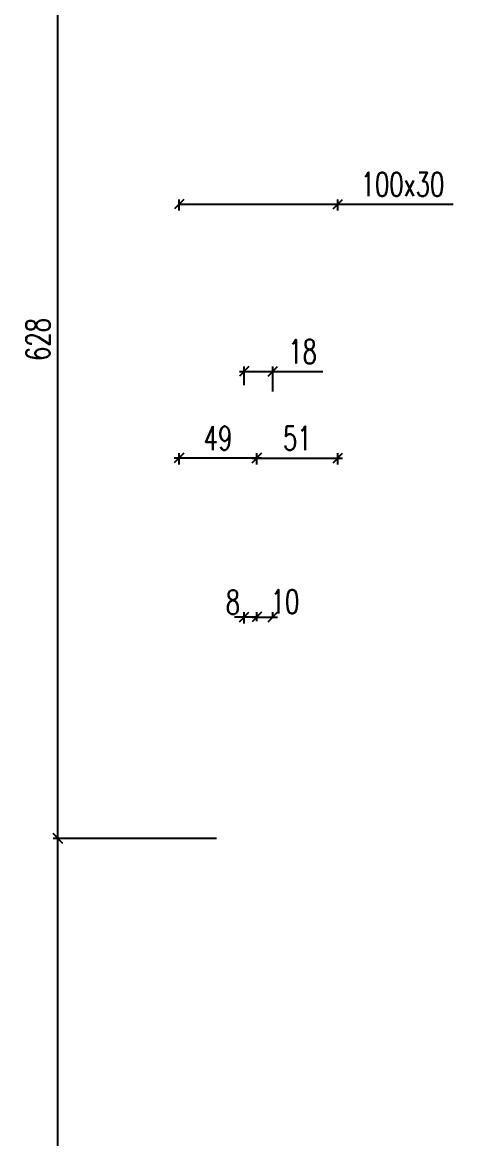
# Model space of a CAD drawing. Extents: x 307 to 786, y -197 to -94.
# Drawn here: x 395.49 to 398.22, y -112.31 to -105.28 of the extents above; entities that cross this region are included whole.
import ezdxf

# ---------------------------------------------------------------- set-up
doc = ezdxf.new("R2010")
doc.units = 0
doc.header["$LTSCALE"] = 0.5
doc.header["$MEASUREMENT"] = 0
doc.layers.get('DEFPOINTS').update_dxf_attribs({"linetype": 'CONTINUOUS'})
doc.layers.add('COTATION', color=7, linetype='CONTINUOUS')
doc.styles.add('ROMANS8', font='romans.shx', dxfattribs={"width": 0.7})
doc.dimstyles.new('COT50 cm', dxfattribs={"dimtxt": 0.15, "dimasz": 0.06, "dimexe": 0.03, "dimexo": 0.1, "dimgap": 0.05, "dimtad": 1, "dimdec": 0, "dimlfac": 100, "dimzin": 0, "dimdsep": 46, "dimtxsty": 'ROMANS8', "dimblk1": 'OBLIQUE', "dimblk2": 'OBLIQUE', "dimsah": 1, "dimcen": 0.03, "dimdle": 0.03, "dimclrt": 1, "dimadec": 0, "dimazin": 0, "dimtfac": 1, "dimtdec": 0, "dimtmove": 0, "dimatfit": 3, "dimfxl": 1, "dimfxlon": 1, "dimtolj": 1, "dimtzin": 0, "dimlwd": -1, "dimlwe": -1, "dimarcsym": 0})

# ---------------------------------------------------------------- blocks, each defined once
blk = doc.blocks.new('_Oblique')
at = {"layer": 'COTATION', "color": 0, "lineweight": -2}
blk.add_line((-0.5, -0.5), (0.5, 0.5), dxfattribs=at)
blk = doc.blocks.new('*D69')
at = {"layer": 'COTATION', "color": 0, "transparency": 16777216}
for p, q in [((395.716, -116.2375), (395.716, -110.3875)), ((396.716, -110.4175), (395.686, -110.4175)), ((396.716, -116.2075), (395.686, -116.2075))]:
    blk.add_line(p, q, dxfattribs=at)
at = {"layer": 'DEFPOINTS', "color": 0, "transparency": 16777216}
for p in [(395.716, -110.4175), (396.8899, -110.4175), (396.8899, -116.2075)]:
    blk.add_point(p, dxfattribs=at)
at = {"layer": 'COTATION', "color": 0, "transparency": 16777216, "xscale": 0.06, "yscale": 0.06, "zscale": 0.06}
for p, rotation in [((395.716, -110.4175), 90), ((395.716, -116.2075), 270)]:
    blk.add_blockref('_Oblique', p, dxfattribs=dict(at, rotation=rotation))
at = {"layer": 'COTATION', "color": 1, "transparency": 16777216, "insert": (395.591, -113.3125), "char_height": 0.15, "attachment_point": 5, "rotation": 90, "style": 'ROMANS8'}
blk.add_mtext('\\A1;579', dxfattribs=at)
blk = doc.blocks.new('*D70')
at = {"layer": 'COTATION', "color": 0, "transparency": 16777216}
for p, q in [((396.1692, -104.1346), (395.686, -104.1346)), ((395.716, -110.4475), (395.716, -104.1046)), ((396.716, -110.4175), (395.686, -110.4175))]:
    blk.add_line(p, q, dxfattribs=at)
at = {"layer": 'DEFPOINTS', "color": 0, "transparency": 16777216}
for p in [(395.716, -104.1346), (396.2692, -104.1346), (396.8899, -110.4175)]:
    blk.add_point(p, dxfattribs=at)
at = {"layer": 'COTATION', "color": 0, "transparency": 16777216, "xscale": 0.06, "yscale": 0.06, "zscale": 0.06}
for p, rotation in [((395.716, -104.1346), 90), ((395.716, -110.4175), 270)]:
    blk.add_blockref('_Oblique', p, dxfattribs=dict(at, rotation=rotation))
at = {"layer": 'COTATION', "color": 1, "transparency": 16777216, "insert": (395.591, -107.2761), "char_height": 0.15, "attachment_point": 5, "rotation": 90, "style": 'ROMANS8'}
blk.add_mtext('\\A1;628', dxfattribs=at)
blk = doc.blocks.new('*D259')
at = {"layer": 'COTATION', "color": 0, "transparency": 16777216}
for p, q in [((396.8899, -107.5638), (396.8899, -107.4474)), ((397.0699, -107.6035), (397.0699, -107.4474)), ((396.8599, -107.4774), (397.0699, -107.4774)), ((397.0699, -107.4774), (397.3849, -107.4774))]:
    blk.add_line(p, q, dxfattribs=at)
at = {"layer": 'DEFPOINTS', "color": 0, "transparency": 16777216}
for p in [(397.0699, -107.4774), (396.8899, -107.6638), (397.0699, -107.7035)]:
    blk.add_point(p, dxfattribs=at)
at = {"layer": 'COTATION', "color": 0, "transparency": 16777216, "xscale": 0.06, "yscale": 0.06, "zscale": 0.06, "rotation": 180}
blk.add_blockref('_Oblique', (396.8899, -107.4774), dxfattribs=at)
at = {"layer": 'COTATION', "color": 0, "transparency": 16777216, "xscale": 0.06, "yscale": 0.06, "zscale": 0.06}
blk.add_blockref('_Oblique', (397.0699, -107.4774), dxfattribs=at)
at = {"layer": 'COTATION', "color": 1, "transparency": 16777216, "insert": (397.2574, -107.3524), "char_height": 0.15, "attachment_point": 5, "style": 'ROMANS8'}
blk.add_mtext('\\A1;18', dxfattribs=at)
blk = doc.blocks.new('*D269')
at = {"layer": 'COTATION', "color": 0, "transparency": 16777216}
for p, q in [((396.8899, -109.0651), (396.8899, -108.9936)), ((396.9699, -109.0498), (396.9699, -108.9936)), ((396.8899, -109.0236), (396.8299, -109.0236)), ((396.9699, -109.0236), (396.8899, -109.0236)), ((396.9699, -109.0236), (397.0299, -109.0236))]:
    blk.add_line(p, q, dxfattribs=at)
at = {"layer": 'DEFPOINTS', "color": 0, "transparency": 16777216}
for p in [(396.8899, -109.0236), (396.8899, -109.1651), (396.9699, -109.1498)]:
    blk.add_point(p, dxfattribs=at)
at = {"layer": 'COTATION', "color": 0, "transparency": 16777216, "xscale": 0.06, "yscale": 0.06, "zscale": 0.06}
blk.add_blockref('_Oblique', (396.8899, -109.0236), dxfattribs=at)
at = {"layer": 'COTATION', "color": 0, "transparency": 16777216, "xscale": 0.06, "yscale": 0.06, "zscale": 0.06, "rotation": 180}
blk.add_blockref('_Oblique', (396.9699, -109.0236), dxfattribs=at)
at = {"layer": 'COTATION', "color": 1, "transparency": 16777216, "insert": (396.8189, -108.93), "char_height": 0.15, "attachment_point": 5, "style": 'ROMANS8'}
blk.add_mtext('\\A1;8', dxfattribs=at)
blk = doc.blocks.new('*D270')
at = {"layer": 'COTATION', "color": 0, "transparency": 16777216}
for p, q in [((396.9699, -109.0498), (396.9699, -108.9936)), ((397.07, -109.0236), (397.07, -108.9936)), ((396.9399, -109.0236), (397.1, -109.0236))]:
    blk.add_line(p, q, dxfattribs=at)
at = {"layer": 'DEFPOINTS', "color": 0, "transparency": 16777216}
for p in [(397.07, -109.0236), (397.07, -109.0973), (396.9699, -109.1498)]:
    blk.add_point(p, dxfattribs=at)
at = {"layer": 'COTATION', "color": 0, "transparency": 16777216, "xscale": 0.06, "yscale": 0.06, "zscale": 0.06, "rotation": 180}
blk.add_blockref('_Oblique', (396.9699, -109.0236), dxfattribs=at)
at = {"layer": 'COTATION', "color": 0, "transparency": 16777216, "xscale": 0.06, "yscale": 0.06, "zscale": 0.06}
blk.add_blockref('_Oblique', (397.07, -109.0236), dxfattribs=at)
at = {"layer": 'COTATION', "color": 1, "transparency": 16777216, "insert": (397.147, -108.9272), "char_height": 0.15, "attachment_point": 5, "style": 'ROMANS8'}
blk.add_mtext('\\A1;10', dxfattribs=at)
blk = doc.blocks.new('*D428')
at = {"layer": 'COTATION', "color": 0, "transparency": 16777216}
for p, q in [((396.48, -106.4645), (396.48, -106.3945)), ((397.48, -106.4645), (397.48, -106.3945)), ((396.48, -106.4245), (397.51, -106.4245)), ((397.48, -106.4245), (398.2071, -106.4245))]:
    blk.add_line(p, q, dxfattribs=at)
at = {"layer": 'DEFPOINTS', "color": 0, "transparency": 16777216}
for p in [(396.48, -106.4245), (397.48, -106.7563), (396.48, -106.7809)]:
    blk.add_point(p, dxfattribs=at)
at = {"layer": 'COTATION', "color": 0, "transparency": 16777216, "xscale": 0.06, "yscale": 0.06, "zscale": 0.06, "rotation": 180}
blk.add_blockref('_Oblique', (396.48, -106.4245), dxfattribs=at)
at = {"layer": 'COTATION', "color": 0, "transparency": 16777216, "xscale": 0.06, "yscale": 0.06, "zscale": 0.06}
blk.add_blockref('_Oblique', (397.48, -106.4245), dxfattribs=at)
at = {"layer": 'COTATION', "color": 1, "transparency": 16777216, "insert": (397.8871, -106.2995), "char_height": 0.15, "attachment_point": 5, "style": 'ROMANS8'}
blk.add_mtext('\\A1;100x30', dxfattribs=at)
blk = doc.blocks.new('*D429')
at = {"layer": 'COTATION', "color": 0, "transparency": 16777216}
for p, q in [((396.9997, -108.0228), (396.4499, -108.0228)), ((396.4799, -108.0628), (396.4799, -107.9928)), ((396.9697, -108.0628), (396.9697, -107.9928))]:
    blk.add_line(p, q, dxfattribs=at)
at = {"layer": 'DEFPOINTS', "color": 0, "transparency": 16777216}
for p in [(396.4799, -108.0228), (396.9697, -108.1653), (396.4799, -108.3347)]:
    blk.add_point(p, dxfattribs=at)
at = {"layer": 'COTATION', "color": 0, "transparency": 16777216, "xscale": 0.06, "yscale": 0.06, "zscale": 0.06, "rotation": 180}
blk.add_blockref('_Oblique', (396.4799, -108.0228), dxfattribs=at)
at = {"layer": 'COTATION', "color": 0, "transparency": 16777216, "xscale": 0.06, "yscale": 0.06, "zscale": 0.06}
blk.add_blockref('_Oblique', (396.9697, -108.0228), dxfattribs=at)
at = {"layer": 'COTATION', "color": 1, "transparency": 16777216, "insert": (396.7248, -107.8978), "char_height": 0.15, "attachment_point": 5, "style": 'ROMANS8'}
blk.add_mtext('\\A1;49', dxfattribs=at)
blk = doc.blocks.new('*D430')
at = {"layer": 'COTATION', "color": 0, "transparency": 16777216}
for p, q in [((396.9397, -108.0228), (397.51, -108.0228)), ((396.9697, -108.0628), (396.9697, -107.9928)), ((397.48, -108.0628), (397.48, -107.9928))]:
    blk.add_line(p, q, dxfattribs=at)
at = {"layer": 'DEFPOINTS', "color": 0, "transparency": 16777216}
for p in [(397.48, -108.0228), (396.9697, -108.164), (397.48, -108.3137)]:
    blk.add_point(p, dxfattribs=at)
at = {"layer": 'COTATION', "color": 0, "transparency": 16777216, "xscale": 0.06, "yscale": 0.06, "zscale": 0.06, "rotation": 180}
blk.add_blockref('_Oblique', (396.9697, -108.0228), dxfattribs=at)
at = {"layer": 'COTATION', "color": 0, "transparency": 16777216, "xscale": 0.06, "yscale": 0.06, "zscale": 0.06}
blk.add_blockref('_Oblique', (397.48, -108.0228), dxfattribs=at)
at = {"layer": 'COTATION', "color": 1, "transparency": 16777216, "insert": (397.2248, -107.8978), "char_height": 0.15, "attachment_point": 5, "style": 'ROMANS8'}
blk.add_mtext('\\A1;51', dxfattribs=at)

msp = doc.modelspace()

# ---------------------------------------------------------------- dimensions: what is measured, and where the dimension line sits
at = {"layer": 'COTATION'}
for base, p1, p2, picture, middle in [((395.716, -104.1346), (396.8899, -110.4175), (396.2692, -104.1346), '*D70', (395.591, -107.2761)), ((395.716, -110.4175), (396.8899, -116.2075), (396.8899, -110.4175), '*D69', (395.591, -113.3125))]:
    dim = msp.add_linear_dim(base=base, p1=p1, p2=p2, angle=90, dimstyle='COT50 cm', override={"dimtmove": 1}, dxfattribs=at)
    dim.commit()
    dim.dimension.update_dxf_attribs({"geometry": picture, "text_midpoint": middle})
dim = msp.add_linear_dim(base=(396.48, -106.4245), p1=(397.48, -106.7563), p2=(396.48, -106.7809), text='<>x30', dimstyle='COT50 cm', override={"dimfxl": 0.04, "dimfxlon": 1}, dxfattribs=at)
dim.commit()
dim.dimension.update_dxf_attribs({"geometry": '*D428', "text_midpoint": (397.8871, -106.4245), "dimtype": 160})
for base, p1, p2, override, picture, middle in [((397.0699, -107.4774), (396.8899, -107.6638), (397.0699, -107.7035), {"dimfxl": 10, "dimfxlon": 1}, '*D259', (397.2574, -107.3524)), ((396.4799, -108.0228), (396.9697, -108.1653), (396.4799, -108.3347), {"dimtmove": 1, "dimfxl": 0.04, "dimfxlon": 1}, '*D429', (396.7248, -107.8978)), ((397.48, -108.0228), (396.9697, -108.164), (397.48, -108.3137), {"dimtmove": 1, "dimfxl": 0.04, "dimfxlon": 1}, '*D430', (397.2248, -107.8978))]:
    dim = msp.add_linear_dim(base=base, p1=p1, p2=p2, dimstyle='COT50 cm', override=override, dxfattribs=at)
    dim.commit()
    dim.dimension.update_dxf_attribs({"geometry": picture, "text_midpoint": middle})
for base, p2, picture, middle in [((396.8899, -109.0236), (396.8899, -109.1651), '*D269', (396.8189, -109.055)), ((397.07, -109.0236), (397.07, -109.0973), '*D270', (397.147, -109.0522))]:
    dim = msp.add_linear_dim(base=base, p1=(396.9699, -109.1498), p2=p2, dimstyle='COT50 cm', override={"dimtmove": 1, "dimfxl": 10, "dimfxlon": 1}, dxfattribs=at)
    dim.commit()
    dim.dimension.update_dxf_attribs({"geometry": picture, "text_midpoint": middle, "dimtype": 160})

doc.saveas('drawing.dxf')
